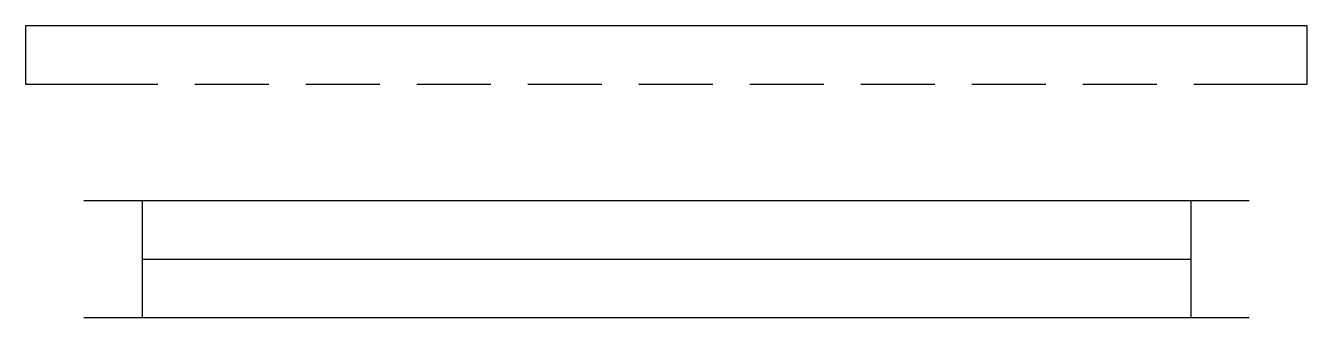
# Model space of a CAD drawing. Header units: millimetres. Extents: x 158 to 268, y 136 to 161.
import ezdxf

# ---------------------------------------------------------------- set-up
doc = ezdxf.new("R2010")
doc.units = ezdxf.units.MM
doc.linetypes.add('DASHED2', pattern=[9.525, 6.35, -3.175])

msp = doc.modelspace()

# ---------------------------------------------------------------- linework, layer by layer
at = {"linetype": 'DASHED2'}
msp.add_line((163.31, 155.56), (263.31, 155.56), dxfattribs=at)
for p, q in [((168.31, 140.56), (258.31, 140.56)), ((163.31, 135.56), (263.31, 135.56))]:
    msp.add_line(p, q)
for points in [[(263.31, 155.56), (268.31, 155.56), (268.31, 160.56), (158.31, 160.56), (158.31, 155.56), (163.31, 155.56)], [(263.31, 145.56), (163.31, 145.56)], [(168.31, 145.56), (168.31, 135.56)], [(258.31, 145.56), (258.31, 135.56)]]:
    msp.add_lwpolyline(points)

doc.saveas('drawing.dxf')
